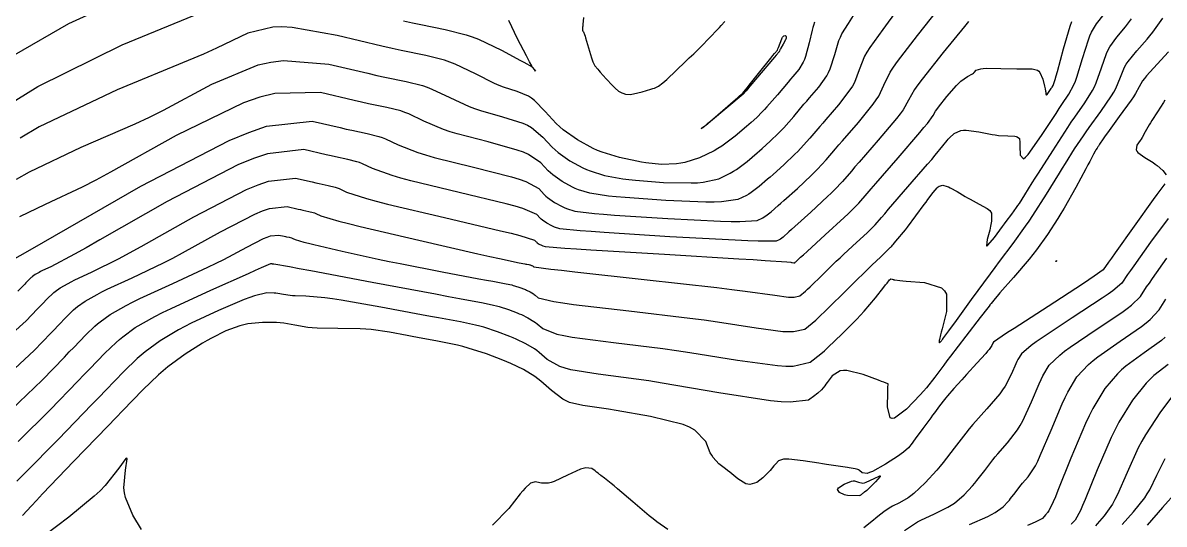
# Model space of a CAD drawing. Header units: metres. Extents: x 837476 to 838477, y 1189012 to 1191014.
# Drawn here: x 837561 to 837648.3, y 1190259.9 to 1190298.2 of the extents above; entities that cross this region are included whole.
import ezdxf

# ---------------------------------------------------------------- set-up
doc = ezdxf.new("R2010")
doc.units = ezdxf.units.M
doc.header["$LTSCALE"] = 0.3
doc.layers.add('COTAS 10', color=1, linetype='Continuous')
doc.layers.add('COTAS INT', color=252, linetype='Continuous')

msp = doc.modelspace()

# ---------------------------------------------------------------- linework, layer by layer
at = {"layer": 'COTAS 10'}
for points in [[(837627.854, 1190299.21), (837626.764, 1190297.707), (837625.751, 1190296.332), (837625.54, 1190295.991), (837625.359, 1190295.667), (837624.953, 1190294.641), (837624.582, 1190293.674), (837624.422, 1190293.387), (837624.238, 1190293.092), (837623.366, 1190291.958), (837622.403, 1190290.846), (837622.161, 1190290.565), (837621.929, 1190290.295), (837621.183, 1190289.42), (837620.464, 1190288.619), (837620.251, 1190288.397), (837620.031, 1190288.175), (837619.186, 1190287.37), (837618.356, 1190286.624), (837618.146, 1190286.438), (837617.946, 1190286.262), (837617.294, 1190285.702), (837616.684, 1190285.245), (837616.509, 1190285.135), (837616.332, 1190285.031), (837615.674, 1190284.714), (837614.418, 1190284.537), (837613.864, 1190284.522), (837613.221, 1190284.522), (837610.153, 1190284.643), (837607.041, 1190284.86), (837606.37, 1190284.921), (837605.782, 1190284.981), (837604.344, 1190285.201), (837603.473, 1190285.471), (837603.242, 1190285.563), (837603.016, 1190285.663), (837602.233, 1190286.086), (837601.525, 1190286.593), (837601.345, 1190286.746), (837601.173, 1190286.904), (837600.607, 1190287.518), (837599.672, 1190288.157), (837599.267, 1190288.331), (837598.797, 1190288.504), (837596.572, 1190289.118), (837594.214, 1190289.73), (837593.661, 1190289.902), (837593.151, 1190290.075), (837591.672, 1190290.709), (837590.508, 1190291.26), (837590.197, 1190291.381), (837589.89, 1190291.488), (837588.826, 1190291.758), (837587.42, 1190292.043), (837586.899, 1190292.158), (837586.321, 1190292.29), (837583.754, 1190292.898), (837580.273, 1190292.829), (837579.118, 1190292.533), (837577.879, 1190292.118), (837572.716, 1190289.62), (837567.712, 1190286.815), (837566.574, 1190286.206), (837565.544, 1190285.67), (837562.716, 1190284.34), (837560.748, 1190283.404)], [(837560.14, 1190268.66), (837562.481, 1190270.915), (837564.175, 1190272.666), (837564.556, 1190273.061), (837564.898, 1190273.416), (837565.815, 1190274.371), (837566.507, 1190275.036), (837566.708, 1190275.209), (837566.911, 1190275.376), (837567.679, 1190275.939), (837568.896, 1190276.625), (837569.384, 1190276.87), (837569.937, 1190277.139), (837572.479, 1190278.308), (837575.151, 1190279.538), (837575.787, 1190279.845), (837576.378, 1190280.138), (837578.134, 1190281.073), (837579.399, 1190281.727), (837579.679, 1190281.842), (837579.93, 1190281.929), (837580.583, 1190282.004), (837580.982, 1190281.91), (837581.072, 1190281.889), (837581.153, 1190281.871), (837581.372, 1190281.827), (837581.537, 1190281.785), (837581.585, 1190281.769), (837581.633, 1190281.75), (837581.814, 1190281.664), (837582.478, 1190281.466), (837582.831, 1190281.377), (837583.257, 1190281.272), (837585.407, 1190280.768), (837588.18, 1190280.16), (837588.999, 1190279.99), (837589.841, 1190279.818), (837593.067, 1190279.191), (837595.866, 1190278.665), (837596.438, 1190278.558), (837596.923, 1190278.467), (837597.942, 1190278.278), (837598.375, 1190278.185), (837598.49, 1190278.156), (837598.603, 1190278.125), (837598.994, 1190278), (837599.347, 1190277.866), (837599.436, 1190277.829), (837599.521, 1190277.792), (837599.796, 1190277.66), (837600.041, 1190277.511), (837600.107, 1190277.463), (837600.173, 1190277.413), (837600.404, 1190277.209), (837601.606, 1190276.919), (837602.283, 1190276.815), (837603.11, 1190276.7), (837607.34, 1190276.197), (837611.999, 1190275.652), (837613.096, 1190275.512), (837614.11, 1190275.375), (837617.075, 1190274.917), (837619.118, 1190274.638), (837619.551, 1190274.615), (837619.926, 1190274.616), (837620.8, 1190274.812), (837621.619, 1190275.506), (837621.959, 1190275.82), (837622.348, 1190276.187), (837624.165, 1190277.955), (837625.921, 1190279.687), (837626.272, 1190280.032), (837626.564, 1190280.319), (837627.134, 1190280.87), (837627.292, 1190281.015), (837627.324, 1190281.046), (837627.352, 1190281.072), (837627.415, 1190281.136), (837627.509, 1190281.246), (837627.558, 1190281.302), (837627.616, 1190281.369), (837627.907, 1190281.703), (837628.332, 1190282.22), (837628.475, 1190282.402), (837628.628, 1190282.601), (837629.274, 1190283.46), (837629.913, 1190284.325), (837630.062, 1190284.528), (837630.199, 1190284.715), (837630.593, 1190285.259), (837630.898, 1190285.612), (837630.979, 1190285.678), (837631.058, 1190285.73), (837631.331, 1190285.806), (837631.659, 1190285.725), (837631.773, 1190285.679), (837631.897, 1190285.622), (837632.43, 1190285.328), (837633.055, 1190284.961), (837633.237, 1190284.858), (837633.423, 1190284.754), (837634.129, 1190284.372), (837634.718, 1190284.028), (837634.83, 1190283.948), (837634.921, 1190283.874), (837635.065, 1190283.662), (837635.063, 1190283.468), (837635.062, 1190283.405), (837635.06, 1190283.339), (837635.048, 1190283.07), (837634.99, 1190282.674), (837634.959, 1190282.529), (837634.921, 1190282.368), (837634.727, 1190281.659), (837634.669, 1190281.189), (837634.716, 1190281.18), (837634.791, 1190281.223), (837635.288, 1190281.814), (837635.902, 1190282.655), (837636.05, 1190282.855), (837636.189, 1190283.042), (837636.609, 1190283.599), (837636.979, 1190284.108), (837637.085, 1190284.263), (837637.193, 1190284.426), (837637.599, 1190285.065), (837638.181, 1190285.999), (837638.4, 1190286.347), (837638.646, 1190286.734), (837639.742, 1190288.453), (837640.886, 1190290.213), (837641.162, 1190290.626), (837641.419, 1190291.005), (837642.198, 1190292.106), (837642.794, 1190293.057), (837642.937, 1190293.343), (837643.07, 1190293.639), (837643.466, 1190294.79), (837643.848, 1190295.887), (837643.97, 1190296.15), (837644.1, 1190296.394), (837644.633, 1190297.125), (837645.312, 1190297.928), (837645.535, 1190298.217), (837645.774, 1190298.535)], [(837628.403, 1190259.408), (837629.165, 1190259.934), (837629.407, 1190260.074), (837629.663, 1190260.212), (837630.698, 1190260.69), (837631.731, 1190261.193), (837631.984, 1190261.347), (837632.223, 1190261.507), (837632.971, 1190262.137), (837633.611, 1190262.831), (837633.782, 1190263.032), (837633.951, 1190263.237), (837634.541, 1190264.006), (837635.157, 1190264.812), (837635.343, 1190265.04), (837635.536, 1190265.27), (837636.287, 1190266.116), (837637.05, 1190267.117), (837637.25, 1190267.445), (837637.444, 1190267.794), (837638.106, 1190269.238), (837638.698, 1190270.633), (837638.848, 1190270.952), (837638.993, 1190271.241), (837639.468, 1190272.041), (837640.285, 1190272.83), (837640.646, 1190273.112), (837641.064, 1190273.422), (837643.062, 1190274.772), (837645.027, 1190276.092), (837645.426, 1190276.383), (837645.761, 1190276.642), (837646.447, 1190277.309), (837646.923, 1190278.036), (837647.127, 1190278.332), (837647.361, 1190278.67), (837648.464, 1190280.235)], [(837645.049, 1190259.878), (837645.909, 1190260.841), (837646.771, 1190261.917), (837646.974, 1190262.219), (837647.161, 1190262.522), (837647.707, 1190263.633), (837648.344, 1190264.924)]]:
    msp.add_lwpolyline(points, dxfattribs=at)
at = {"layer": 'COTAS INT'}
for points in [[(837560.031, 1190279.996), (837561.567, 1190280.878), (837570.02, 1190285.738), (837576.784, 1190289.235), (837578.285, 1190289.852), (837579.625, 1190290.316), (837583.12, 1190290.719), (837585.253, 1190290.214), (837585.734, 1190290.104), (837586.167, 1190290.008), (837587.335, 1190289.772), (837588.22, 1190289.547), (837588.474, 1190289.458), (837588.733, 1190289.358), (837589.7, 1190288.9), (837591.189, 1190288.313), (837591.776, 1190288.132), (837592.439, 1190287.943), (837595.464, 1190287.19), (837598.37, 1190286.448), (837598.958, 1190286.265), (837599.451, 1190286.092), (837600.448, 1190285.55), (837600.866, 1190285.096), (837600.993, 1190284.98), (837601.126, 1190284.867), (837601.649, 1190284.493), (837602.226, 1190284.181), (837602.394, 1190284.107), (837602.564, 1190284.039), (837603.207, 1190283.84), (837604.7, 1190283.652), (837605.407, 1190283.591), (837606.241, 1190283.526), (837610.312, 1190283.26), (837614.34, 1190283.061), (837615.147, 1190283.039), (837615.82, 1190283.031), (837617.138, 1190283.119), (837617.574, 1190283.329), (837617.69, 1190283.397), (837617.806, 1190283.47), (837618.21, 1190283.772), (837618.757, 1190284.249), (837618.964, 1190284.432), (837619.193, 1190284.638), (837620.221, 1190285.566), (837621.278, 1190286.556), (837621.527, 1190286.801), (837621.757, 1190287.032), (837622.429, 1190287.763), (837623.139, 1190288.593), (837623.392, 1190288.887), (837623.671, 1190289.209), (837624.883, 1190290.607), (837626.018, 1190292.008), (837626.248, 1190292.332), (837626.441, 1190292.629), (837626.832, 1190293.473), (837627.32, 1190294.456), (837627.573, 1190294.842), (837627.878, 1190295.276), (837629.406, 1190297.251), (837630.953, 1190299.224)], [(837560.374, 1190295.79), (837564.51, 1190298.187), (837567.872, 1190299.697)], [(837560.522, 1190286.262), (837561.504, 1190286.842), (837565.46, 1190288.725), (837569.594, 1190290.507), (837570.689, 1190291.023), (837571.763, 1190291.549), (837575.46, 1190293.53), (837578.992, 1190295.011), (837579.962, 1190295.221), (837580.928, 1190295.346), (837584.388, 1190295.077), (837587.388, 1190294.366), (837588.065, 1190294.212), (837588.674, 1190294.077), (837590.317, 1190293.744), (837591.561, 1190293.428), (837591.919, 1190293.303), (837592.283, 1190293.162), (837593.644, 1190292.518), (837595.113, 1190291.836), (837595.545, 1190291.671), (837595.989, 1190291.517), (837597.679, 1190291.045), (837599.225, 1190290.56), (837599.576, 1190290.398), (837599.894, 1190290.222), (837600.766, 1190289.486), (837601.48, 1190288.711), (837601.698, 1190288.512), (837601.924, 1190288.319), (837602.818, 1190287.68), (837603.805, 1190287.146), (837604.091, 1190287.02), (837604.383, 1190286.903), (837605.481, 1190286.563), (837606.863, 1190286.311), (837607.334, 1190286.251), (837607.842, 1190286.194), (837609.995, 1190286.025), (837612.101, 1190285.982), (837612.581, 1190286.005), (837613.016, 1190286.044), (837614.21, 1190286.309), (837615.091, 1190286.734), (837615.328, 1190286.873), (837615.561, 1190287.021), (837616.378, 1190287.631), (837617.134, 1190288.275), (837617.329, 1190288.445), (837617.518, 1190288.61), (837618.15, 1190289.174), (837618.785, 1190289.793), (837618.975, 1190289.993), (837619.172, 1190290.206), (837619.936, 1190291.076), (837620.72, 1190291.998), (837620.929, 1190292.242), (837621.135, 1190292.482), (837621.849, 1190293.308), (837622.458, 1190294.176), (837622.597, 1190294.442), (837622.724, 1190294.718), (837623.074, 1190295.809), (837623.398, 1190296.878), (837623.507, 1190297.14), (837623.625, 1190297.388), (837624.122, 1190298.164), (837624.755, 1190299.197)], [(837559.14, 1190273.551), (837561.244, 1190275.446), (837562.093, 1190276.324), (837562.283, 1190276.522), (837562.455, 1190276.7), (837562.915, 1190277.178), (837563.262, 1190277.512), (837563.362, 1190277.598), (837563.464, 1190277.682), (837563.849, 1190277.965), (837564.459, 1190278.308), (837564.704, 1190278.431), (837564.981, 1190278.566), (837566.255, 1190279.152), (837568.359, 1190280.208), (837569.16, 1190280.639), (837570.055, 1190281.131), (837574.077, 1190283.405), (837578.091, 1190285.481), (837578.982, 1190285.847), (837579.777, 1190286.122), (837581.852, 1190286.362), (837583.118, 1190286.062), (837583.403, 1190285.997), (837583.66, 1190285.94), (837584.353, 1190285.8), (837584.878, 1190285.666), (837585.029, 1190285.614), (837585.183, 1190285.554), (837585.757, 1190285.282), (837587.265, 1190284.791), (837588.007, 1190284.593), (837588.89, 1190284.369), (837593.249, 1190283.335), (837597.515, 1190282.335), (837598.339, 1190282.133), (837599.007, 1190281.962), (837600.13, 1190281.614), (837600.252, 1190281.482), (837600.289, 1190281.448), (837600.327, 1190281.415), (837600.479, 1190281.307), (837600.647, 1190281.216), (837600.696, 1190281.194), (837600.746, 1190281.174), (837600.932, 1190281.116), (837602.451, 1190280.997), (837603.34, 1190280.939), (837604.432, 1190280.87), (837610.069, 1190280.528), (837615.738, 1190280.188), (837616.85, 1190280.12), (837617.764, 1190280.062), (837619.414, 1190279.95), (837619.71, 1190279.917), (837619.771, 1190279.91), (837619.823, 1190279.903), (837619.936, 1190279.888), (837619.981, 1190279.882), (837619.998, 1190279.882), (837620.018, 1190279.886), (837620.036, 1190279.901), (837620.043, 1190279.908), (837620.052, 1190279.916), (837620.092, 1190279.955), (837620.467, 1190280.299), (837620.687, 1190280.499), (837620.957, 1190280.745), (837622.352, 1190282.013), (837623.794, 1190283.339), (837624.094, 1190283.622), (837624.351, 1190283.868), (837624.922, 1190284.449), (837625.557, 1190285.188), (837625.856, 1190285.532), (837626.207, 1190285.937), (837627.917, 1190287.906), (837629.578, 1190289.84), (837629.898, 1190290.223), (837630.157, 1190290.541), (837630.59, 1190291.137), (837630.777, 1190291.462), (837630.881, 1190291.608), (837631.007, 1190291.779), (837631.654, 1190292.599), (837632.379, 1190293.428), (837632.555, 1190293.604), (837632.721, 1190293.758), (837633.23, 1190294.12), (837633.599, 1190294.324), (837633.676, 1190294.376), (837633.743, 1190294.428), (837633.894, 1190294.601), (837634.233, 1190294.722), (837634.417, 1190294.741), (837634.642, 1190294.753), (837635.782, 1190294.745), (837636.999, 1190294.709), (837637.272, 1190294.704), (837637.517, 1190294.701), (837638.173, 1190294.71), (837638.587, 1190294.603), (837638.679, 1190294.527), (837638.762, 1190294.432), (837638.981, 1190293.921), (837639.11, 1190293.391), (837639.136, 1190293.283), (837639.158, 1190293.192), (837639.201, 1190293.003), (837639.215, 1190292.916), (837639.217, 1190292.889), (837639.22, 1190292.861), (837639.224, 1190292.749), (837639.261, 1190292.71), (837639.284, 1190292.727), (837639.313, 1190292.757), (837639.463, 1190292.968), (837639.623, 1190293.215), (837639.658, 1190293.268), (837639.689, 1190293.315), (837639.767, 1190293.428), (837639.922, 1190293.9), (837640.002, 1190294.174), (837640.098, 1190294.509), (837640.577, 1190296.234), (837641.08, 1190297.983), (837641.192, 1190298.333)], [(837559.64, 1190271.106), (837561.863, 1190273.181), (837563.134, 1190274.495), (837563.42, 1190274.791), (837563.677, 1190275.058), (837564.365, 1190275.774), (837564.885, 1190276.274), (837565.035, 1190276.404), (837565.188, 1190276.529), (837565.764, 1190276.952), (837566.678, 1190277.467), (837567.044, 1190277.651), (837567.459, 1190277.852), (837569.367, 1190278.73), (837571.755, 1190279.873), (837572.474, 1190280.242), (837573.217, 1190280.634), (837576.105, 1190282.239), (837578.745, 1190283.604), (837579.331, 1190283.845), (837579.854, 1190284.026), (837581.218, 1190284.183), (837582.05, 1190283.986), (837582.238, 1190283.943), (837582.407, 1190283.906), (837582.863, 1190283.813), (837583.208, 1190283.726), (837583.307, 1190283.691), (837583.408, 1190283.652), (837583.785, 1190283.473), (837585.171, 1190283.06), (837585.908, 1190282.873), (837586.797, 1190282.655), (837591.283, 1190281.604), (837595.794, 1190280.575), (837596.699, 1190280.37), (837597.455, 1190280.2), (837598.942, 1190279.877), (837599.369, 1190279.796), (837599.457, 1190279.78), (837599.531, 1190279.766), (837599.686, 1190279.737), (837599.752, 1190279.723), (837599.77, 1190279.719), (837599.787, 1190279.714), (837599.847, 1190279.695), (837599.9, 1190279.674), (837599.914, 1190279.669), (837599.927, 1190279.663), (837599.969, 1190279.643), (837600.006, 1190279.62), (837600.016, 1190279.613), (837600.026, 1190279.605), (837600.062, 1190279.574), (837601.379, 1190279.405), (837602.197, 1190279.311), (837603.212, 1190279.196), (837608.516, 1190278.607), (837614.055, 1190277.982), (837615.218, 1190277.844), (837616.221, 1190277.721), (837618.505, 1190277.402), (837619.549, 1190277.26), (837619.771, 1190277.248), (837619.962, 1190277.249), (837620.409, 1190277.349), (837620.827, 1190277.703), (837621.001, 1190277.864), (837621.2, 1190278.052), (837622.128, 1190278.955), (837623.194, 1190279.993), (837623.479, 1190280.266), (837623.761, 1190280.532), (837624.743, 1190281.442), (837625.543, 1190282.177), (837625.709, 1190282.334), (837625.852, 1190282.47), (837626.168, 1190282.793), (837626.65, 1190283.35), (837626.896, 1190283.635), (837627.192, 1190283.976), (837628.67, 1190285.677), (837630.175, 1190287.42), (837630.488, 1190287.787), (837630.756, 1190288.105), (837631.349, 1190288.835), (837631.662, 1190289.225), (837631.754, 1190289.328), (837631.847, 1190289.429), (837632.202, 1190289.772), (837632.714, 1190289.989), (837632.907, 1190290.01), (837633.122, 1190290.013), (837634.083, 1190289.882), (837635.099, 1190289.688), (837635.348, 1190289.653), (837635.583, 1190289.625), (837636.318, 1190289.589), (837636.843, 1190289.566), (837636.947, 1190289.546), (837637.032, 1190289.521), (837637.188, 1190289.38), (837637.219, 1190289.075), (837637.226, 1190288.946), (837637.232, 1190288.797), (837637.247, 1190288.099), (837637.504, 1190287.828), (837637.664, 1190287.948), (837637.861, 1190288.153), (837638.893, 1190289.601), (837639.992, 1190291.303), (837640.232, 1190291.67), (837640.445, 1190291.99), (837640.982, 1190292.767), (837641.358, 1190293.479), (837641.47, 1190293.759), (837641.584, 1190294.074), (837642.022, 1190295.512), (837642.464, 1190296.935), (837642.581, 1190297.241), (837642.696, 1190297.509), (837643.091, 1190298.16), (837643.671, 1190298.881)], [(837560.459, 1190292.32), (837562.144, 1190293.367), (837568.592, 1190296.546), (837574.137, 1190298.816)], [(837633.311, 1190298.327), (837632.993, 1190297.945), (837631.374, 1190295.965), (837629.755, 1190293.912), (837629.438, 1190293.485), (837629.178, 1190293.119), (837628.711, 1190292.305), (837628.299, 1190291.585), (837628.073, 1190291.278), (837627.798, 1190290.924), (837626.4, 1190289.256), (837624.939, 1190287.573), (837624.624, 1190287.209), (837624.348, 1190286.89), (837623.675, 1190286.106), (837623.049, 1190285.446), (837622.803, 1190285.204), (837622.525, 1190284.937), (837621.256, 1190283.762), (837620.031, 1190282.652), (837619.781, 1190282.426), (837619.569, 1190282.235), (837619.125, 1190281.843), (837618.928, 1190281.695), (837618.872, 1190281.66), (837618.815, 1190281.626), (837618.602, 1190281.523), (837617.223, 1190281.524), (837616.43, 1190281.556), (837615.459, 1190281.601), (837610.47, 1190281.877), (837605.44, 1190282.192), (837604.443, 1190282.261), (837603.618, 1190282.322), (837602.07, 1190282.478), (837601.655, 1190282.607), (837601.545, 1190282.651), (837601.437, 1190282.698), (837601.064, 1190282.9), (837600.727, 1190283.141), (837600.641, 1190283.214), (837600.559, 1190283.289), (837600.289, 1190283.582), (837599.229, 1190284.027), (837598.648, 1190284.199), (837597.943, 1190284.392), (837594.357, 1190285.262), (837590.664, 1190286.156), (837589.892, 1190286.363), (837589.227, 1190286.552), (837587.729, 1190287.091), (837586.958, 1190287.456), (837586.752, 1190287.536), (837586.549, 1190287.607), (837585.844, 1190287.786), (837584.914, 1190287.974), (837584.568, 1190288.051), (837584.185, 1190288.138), (837582.486, 1190288.54), (837579.701, 1190288.219), (837578.634, 1190287.849), (837577.438, 1190287.358), (837572.049, 1190284.571), (837566.894, 1190281.627), (837565.847, 1190281.036), (837564.963, 1190280.543), (837563.143, 1190279.574), (837562.503, 1190279.279), (837562.364, 1190279.212), (837562.241, 1190279.15), (837561.934, 1190278.977), (837561.741, 1190278.835), (837561.689, 1190278.793), (837561.639, 1190278.75), (837561.465, 1190278.582), (837561.234, 1190278.342), (837561.147, 1190278.252), (837561.052, 1190278.153), (837560.625, 1190277.712)], [(837560.64, 1190266.215), (837563.1, 1190268.649), (837565.216, 1190270.837), (837565.692, 1190271.33), (837566.119, 1190271.774), (837567.266, 1190272.967), (837568.13, 1190273.798), (837568.38, 1190274.014), (837568.635, 1190274.223), (837569.594, 1190274.927), (837571.084, 1190275.77), (837571.674, 1190276.067), (837572.34, 1190276.392), (837575.387, 1190277.795), (837578.249, 1190279.07), (837578.799, 1190279.313), (837579.244, 1190279.509), (837579.974, 1190279.82), (837580.016, 1190279.82), (837580.036, 1190279.818), (837580.07, 1190279.812), (837580.107, 1190279.806), (837580.121, 1190279.804), (837580.135, 1190279.804), (837580.196, 1190279.803), (837581.39, 1190279.589), (837582.119, 1190279.454), (837583.021, 1190279.286), (837587.714, 1190278.407), (837592.556, 1190277.498), (837593.55, 1190277.312), (837594.395, 1190277.154), (837596.197, 1190276.818), (837596.997, 1190276.648), (837597.21, 1190276.593), (837597.419, 1190276.536), (837598.142, 1190276.306), (837598.794, 1190276.057), (837598.959, 1190275.989), (837599.115, 1190275.921), (837599.623, 1190275.677), (837600.075, 1190275.401), (837600.197, 1190275.314), (837600.319, 1190275.221), (837600.747, 1190274.844), (837601.833, 1190274.433), (837602.369, 1190274.318), (837603.007, 1190274.204), (837606.163, 1190273.786), (837609.942, 1190273.323), (837610.973, 1190273.179), (837611.998, 1190273.029), (837615.644, 1190272.431), (837618.687, 1190272.017), (837619.332, 1190271.982), (837619.89, 1190271.983), (837621.191, 1190272.275), (837622.02, 1190272.922), (837622.28, 1190273.147), (837622.554, 1190273.392), (837623.655, 1190274.438), (837624.767, 1190275.577), (837625.047, 1190275.88), (837625.316, 1190276.178), (837626.188, 1190277.207), (837626.839, 1190278.022), (837626.967, 1190278.184), (837627.074, 1190278.319), (837627.274, 1190278.577), (837627.335, 1190278.634), (837627.355, 1190278.642), (837627.375, 1190278.646), (837627.457, 1190278.635), (837627.542, 1190278.605), (837627.564, 1190278.597), (837627.586, 1190278.59), (837627.659, 1190278.569), (837628.051, 1190278.529), (837628.275, 1190278.51), (837628.547, 1190278.488), (837629.946, 1190278.383), (837631.25, 1190277.964), (837631.463, 1190277.744), (837631.612, 1190277.479), (837631.617, 1190276.149), (837631.282, 1190274.833), (837631.217, 1190274.577), (837631.164, 1190274.368), (837631.072, 1190274.005), (837631.062, 1190273.943), (837631.06, 1190273.925), (837631.058, 1190273.905), (837631.054, 1190273.828), (837631.067, 1190273.777), (837631.075, 1190273.773), (837631.086, 1190273.774), (837631.143, 1190273.816), (837631.207, 1190273.883), (837631.221, 1190273.9), (837631.235, 1190273.916), (837631.274, 1190273.966), (837631.316, 1190274.023), (837631.331, 1190274.043), (837631.347, 1190274.064), (837631.419, 1190274.158), (837631.793, 1190274.668), (837632, 1190274.951), (837632.251, 1190275.297), (837633.532, 1190277.061), (837634.977, 1190279.04), (837635.332, 1190279.521), (837635.668, 1190279.973), (837636.718, 1190281.362), (837637.67, 1190282.671), (837637.944, 1190283.072), (837638.223, 1190283.489), (837639.266, 1190285.135), (837640.247, 1190286.731), (837640.486, 1190287.117), (837640.711, 1190287.478), (837641.408, 1190288.582), (837642.083, 1190289.596), (837642.295, 1190289.901), (837642.518, 1190290.217), (837643.413, 1190291.444), (837644.231, 1190292.636), (837644.404, 1190292.928), (837644.555, 1190293.205), (837644.911, 1190294.068), (837645.231, 1190294.84), (837645.36, 1190295.058), (837645.505, 1190295.278), (837646.174, 1190296.091), (837646.954, 1190296.975), (837647.169, 1190297.24), (837647.385, 1190297.515), (837648.16, 1190298.582)], [(837621.52, 1190298.288), (837621.442, 1190298.013), (837621.404, 1190297.858), (837621.358, 1190297.669), (837621.131, 1190296.699), (837620.842, 1190295.66), (837620.756, 1190295.427), (837620.669, 1190295.217), (837620.332, 1190294.659), (837619.867, 1190294.118), (837619.698, 1190293.92), (837619.511, 1190293.7), (837618.69, 1190292.733), (837617.879, 1190291.792), (837617.699, 1190291.589), (837617.538, 1190291.412), (837617.115, 1190290.978), (837616.681, 1190290.596), (837616.512, 1190290.451), (837616.322, 1190290.289), (837615.462, 1190289.561), (837614.439, 1190288.796), (837614.147, 1190288.61), (837613.85, 1190288.437), (837612.747, 1190287.905), (837611.613, 1190287.55), (837611.298, 1190287.489), (837610.982, 1190287.443), (837609.836, 1190287.408), (837608.643, 1190287.529), (837608.297, 1190287.581), (837607.945, 1190287.641), (837606.618, 1190287.924), (837605.292, 1190288.336), (837604.94, 1190288.476), (837604.595, 1190288.628), (837603.403, 1190289.273), (837602.324, 1190290.045), (837602.05, 1190290.278), (837601.787, 1190290.518), (837600.925, 1190291.453), (837600.116, 1190292.287), (837599.885, 1190292.464), (837599.652, 1190292.617), (837598.787, 1190292.973), (837597.763, 1190293.303), (837597.43, 1190293.44), (837597.075, 1190293.597), (837595.615, 1190294.327), (837594.057, 1190295.064), (837593.641, 1190295.226), (837593.232, 1190295.369), (837591.808, 1190295.731), (837589.927, 1190296.111), (837589.23, 1190296.266), (837588.456, 1190296.442), (837585.022, 1190297.255), (837581.584, 1190297.863), (837580.806, 1190297.91), (837580.105, 1190297.903), (837578.203, 1190297.439), (837575.813, 1190296.283), (837574.805, 1190295.84), (837573.645, 1190295.344), (837568.203, 1190293.109), (837562.26, 1190290.28), (837560.785, 1190289.409)], [(837590.095, 1190298.379), (837590.781, 1190298.226), (837591.418, 1190298.088), (837593.299, 1190297.717), (837594.903, 1190297.309), (837595.364, 1190297.148), (837595.832, 1190296.966), (837597.587, 1190296.136), (837599.038, 1190295.358), (837599.315, 1190295.21), (837599.538, 1190295.09), (837599.894, 1190294.9), (837599.928, 1190294.862), (837599.948, 1190294.838), (837599.972, 1190294.808), (837600.097, 1190294.654), (837600.192, 1190294.538), (837600.198, 1190294.533), (837600.195, 1190294.539), (837600.108, 1190294.66), (837599.992, 1190294.819), (837599.969, 1190294.85), (837599.951, 1190294.875), (837599.922, 1190294.917), (837599.919, 1190294.922), (837599.918, 1190294.923), (837599.917, 1190294.925), (837599.91, 1190294.931), (837599.74, 1190295.254), (837599.635, 1190295.456), (837599.505, 1190295.706), (837598.827, 1190297.015), (837598.163, 1190298.408)], [(837603.87, 1190298.643), (837603.816, 1190298.089), (837603.806, 1190297.977), (837603.799, 1190297.883), (837603.789, 1190297.694), (837603.802, 1190297.628), (837603.808, 1190297.612), (837603.817, 1190297.597), (837603.857, 1190297.55), (837603.947, 1190297.337), (837603.987, 1190297.218), (837604.032, 1190297.072), (837604.249, 1190296.328), (837604.482, 1190295.557), (837604.537, 1190295.394), (837604.589, 1190295.254), (837604.743, 1190294.934), (837604.955, 1190294.675), (837605.043, 1190294.574), (837605.143, 1190294.46), (837605.611, 1190293.941), (837606.091, 1190293.431), (837606.198, 1190293.323), (837606.295, 1190293.23), (837606.552, 1190293.01), (837606.747, 1190292.896), (837606.804, 1190292.868), (837606.862, 1190292.843), (837607.085, 1190292.766), (837607.422, 1190292.756), (837607.553, 1190292.772), (837607.699, 1190292.797), (837608.362, 1190292.955), (837609.021, 1190293.15), (837609.165, 1190293.198), (837609.292, 1190293.243), (837609.611, 1190293.385), (837609.943, 1190293.644), (837610.078, 1190293.764), (837610.233, 1190293.904), (837610.948, 1190294.584), (837611.663, 1190295.275), (837611.818, 1190295.423), (837611.954, 1190295.552), (837612.291, 1190295.859), (837612.607, 1190296.157), (837612.731, 1190296.28), (837612.87, 1190296.42), (837613.506, 1190297.075), (837614.133, 1190297.737), (837614.268, 1190297.882), (837614.387, 1190298.012), (837614.673, 1190298.341)], [(837616.077, 1190292.779), (837613.567, 1190290.672), (837613.373, 1190290.513), (837613.213, 1190290.384), (837612.915, 1190290.161), (837612.866, 1190290.143), (837612.862, 1190290.144), (837612.863, 1190290.146), (837612.905, 1190290.173), (837612.962, 1190290.208), (837612.973, 1190290.215), (837612.983, 1190290.22), (837613, 1190290.232), (837613.235, 1190290.434), (837613.383, 1190290.56), (837613.565, 1190290.717), (837614.52, 1190291.535), (837615.476, 1190292.354), (837615.659, 1190292.511), (837615.806, 1190292.637), (837616.045, 1190292.842), (837616.25, 1190293.099), (837616.377, 1190293.259), (837616.534, 1190293.456), (837617.356, 1190294.489), (837618.18, 1190295.521), (837618.339, 1190295.72), (837618.469, 1190295.88), (837618.687, 1190296.14), (837618.732, 1190296.229), (837618.753, 1190296.281), (837618.777, 1190296.344), (837618.894, 1190296.673), (837619.025, 1190297.006), (837619.058, 1190297.073), (837619.09, 1190297.129), (837619.194, 1190297.238), (837619.279, 1190297.252), (837619.298, 1190297.248), (837619.316, 1190297.241), (837619.364, 1190297.184), (837619.351, 1190297.045), (837619.329, 1190296.986), (837619.3, 1190296.918), (837619.13, 1190296.597), (837618.952, 1190296.286), (837618.917, 1190296.223), (837618.888, 1190296.171), (837618.839, 1190296.069), (837618.83, 1190296.039), (837618.828, 1190296.032), (837618.825, 1190296.026), (837618.816, 1190296.009), (837618.599, 1190295.754), (837618.466, 1190295.597), (837616.587, 1190293.379), (837616.423, 1190293.186), (837616.291, 1190293.03), (837616.08, 1190292.782), (837616.077, 1190292.779)], [(837648.596, 1190296.022), (837647.716, 1190295.056), (837646.91, 1190294.163), (837646.749, 1190293.966), (837646.615, 1190293.792), (837646.356, 1190293.346), (837646.072, 1190292.812), (837645.923, 1190292.581), (837645.742, 1190292.315), (837644.832, 1190291.056), (837643.922, 1190289.825), (837643.741, 1190289.576), (837643.592, 1190289.368), (837643.308, 1190288.947), (837643.231, 1190288.804), (837643.211, 1190288.769), (837643.191, 1190288.738), (837643.126, 1190288.642), (837643.048, 1190288.524), (837643.021, 1190288.477), (837642.992, 1190288.425), (837642.866, 1190288.184), (837642.571, 1190287.626), (837642.434, 1190287.372), (837642.274, 1190287.076), (837641.499, 1190285.648), (837640.604, 1190284.057), (837640.369, 1190283.657), (837640.138, 1190283.276), (837639.351, 1190282.046), (837638.494, 1190280.865), (837638.22, 1190280.515), (837637.931, 1190280.153), (837636.753, 1190278.763), (837635.709, 1190277.572), (837635.503, 1190277.336), (837635.334, 1190277.142), (837635.023, 1190276.779), (837634.954, 1190276.689), (837634.937, 1190276.666), (837634.921, 1190276.644), (837634.87, 1190276.575), (837634.57, 1190276.185), (837634.398, 1190275.961), (837634.186, 1190275.687), (837633.098, 1190274.282), (837631.918, 1190272.745), (837631.648, 1190272.389), (837631.403, 1190272.063), (837630.725, 1190271.135), (837630.081, 1190270.314), (837629.858, 1190270.055), (837629.615, 1190269.782), (837628.574, 1190268.683), (837627.64, 1190267.989), (837627.464, 1190267.972), (837627.324, 1190268.032), (837627.116, 1190268.879), (837627.137, 1190269.961), (837627.142, 1190270.169), (837627.145, 1190270.337), (837627.153, 1190270.611), (837627.152, 1190270.622), (837627.151, 1190270.625), (837627.148, 1190270.627), (837627.136, 1190270.634), (837626.838, 1190270.743), (837626.656, 1190270.811), (837626.431, 1190270.894), (837625.26, 1190271.33), (837624.009, 1190271.646), (837623.734, 1190271.654), (837623.49, 1190271.628), (837622.866, 1190271.247), (837622.485, 1190270.715), (837622.394, 1190270.593), (837622.31, 1190270.483), (837622.059, 1190270.179), (837621.778, 1190269.914), (837621.675, 1190269.829), (837621.561, 1190269.739), (837621.059, 1190269.37), (837619.66, 1190269.214), (837618.981, 1190269.257), (837618.176, 1190269.338), (837614.214, 1190269.945), (837609.887, 1190270.683), (837608.851, 1190270.846), (837607.886, 1190270.993), (837604.987, 1190271.375), (837602.905, 1190271.707), (837602.455, 1190271.822), (837602.059, 1190271.947), (837601.089, 1190272.479), (837600.465, 1190273.029), (837600.288, 1190273.164), (837600.109, 1190273.292), (837599.449, 1190273.693), (837598.71, 1190274.049), (837598.481, 1190274.149), (837598.242, 1190274.248), (837597.29, 1190274.611), (837596.235, 1190274.948), (837595.93, 1190275.031), (837595.62, 1190275.11), (837594.453, 1190275.358), (837592.789, 1190275.666), (837592.165, 1190275.783), (837591.471, 1190275.913), (837588.373, 1190276.494), (837585.329, 1190277.03), (837584.668, 1190277.131), (837584.087, 1190277.212), (837582.645, 1190277.335), (837581.82, 1190277.348), (837581.627, 1190277.36), (837581.45, 1190277.375), (837580.938, 1190277.458), (837580.491, 1190277.54), (837580.354, 1190277.554), (837580.212, 1190277.565), (837579.651, 1190277.571), (837578.721, 1190277.355), (837578.346, 1190277.226), (837577.92, 1190277.066), (837575.956, 1190276.238), (837573.877, 1190275.258), (837573.378, 1190275.002), (837572.912, 1190274.754), (837571.509, 1190273.914), (837570.359, 1190273.07), (837570.053, 1190272.819), (837569.753, 1190272.561), (837568.716, 1190271.563), (837567.341, 1190270.132), (837566.828, 1190269.6), (837566.257, 1190269.009), (837563.719, 1190266.384), (837561.14, 1190263.769), (837560.543, 1190263.185)], [(837648.313, 1190292.312), (837648.203, 1190292.128), (837647.753, 1190291.427), (837647.311, 1190290.749), (837647.206, 1190290.579), (837647.109, 1190290.417), (837646.819, 1190289.895), (837646.574, 1190289.45), (837646.505, 1190289.336), (837646.435, 1190289.227), (837646.179, 1190288.866), (837646.113, 1190288.52), (837646.162, 1190288.42), (837646.241, 1190288.317), (837646.773, 1190287.932), (837647.426, 1190287.538), (837647.581, 1190287.43), (837647.725, 1190287.322), (837648.155, 1190286.939), (837648.426, 1190286.595)], [(837648.323, 1190285.927), (837647.929, 1190285.416), (837647.699, 1190285.102), (837647.418, 1190284.713), (837645.968, 1190282.686), (837644.517, 1190280.643), (837644.234, 1190280.244), (837644.004, 1190279.917), (837643.602, 1190279.34), (837642.919, 1190278.848), (837642.511, 1190278.575), (837642.007, 1190278.243), (837639.396, 1190276.55), (837636.79, 1190274.866), (837636.289, 1190274.539), (837635.884, 1190274.274), (837635.217, 1190273.819), (837635.171, 1190273.741), (837635.157, 1190273.713), (837635.142, 1190273.682), (837635.085, 1190273.547), (837634.872, 1190273.246), (837634.759, 1190273.111), (837634.623, 1190272.953), (837633.938, 1190272.196), (837633.161, 1190271.352), (837632.967, 1190271.139), (837632.782, 1190270.936), (837632.192, 1190270.279), (837631.7, 1190269.712), (837631.578, 1190269.566), (837631.461, 1190269.425), (837631.09, 1190268.953), (837630.69, 1190268.416), (837630.556, 1190268.233), (837630.411, 1190268.036), (837629.802, 1190267.203), (837629.225, 1190266.411), (837629.099, 1190266.24), (837628.989, 1190266.089), (837628.714, 1190265.721), (837628.337, 1190265.389), (837628.162, 1190265.262), (837627.956, 1190265.119), (837626.956, 1190264.477), (837625.951, 1190263.925), (837625.741, 1190263.839), (837625.562, 1190263.782), (837625.163, 1190263.818), (837624.96, 1190264.004), (837624.903, 1190264.041), (837624.847, 1190264.073), (837624.644, 1190264.139), (837624.321, 1190264.185), (837624.189, 1190264.204), (837624.039, 1190264.225), (837623.343, 1190264.326), (837622.434, 1190264.461), (837622.149, 1190264.504), (837621.85, 1190264.549), (837620.649, 1190264.734), (837619.573, 1190264.858), (837619.353, 1190264.865), (837619.166, 1190264.86), (837618.771, 1190264.743), (837618.567, 1190264.513), (837618.501, 1190264.436), (837618.431, 1190264.353), (837618.142, 1190264.006), (837617.792, 1190263.631), (837617.683, 1190263.531), (837617.569, 1190263.432), (837617.115, 1190263.088), (837616.595, 1190262.927), (837616.44, 1190262.944), (837616.28, 1190262.987), (837615.66, 1190263.362), (837615.043, 1190263.872), (837614.884, 1190264), (837614.731, 1190264.122), (837614.22, 1190264.514), (837613.778, 1190264.988), (837613.667, 1190265.163), (837613.562, 1190265.356), (837613.224, 1190266.207), (837612.391, 1190267.095), (837611.973, 1190267.31), (837611.474, 1190267.512), (837608.998, 1190268.133), (837606.374, 1190268.586), (837605.782, 1190268.682), (837605.249, 1190268.766), (837603.81, 1190268.964), (837602.802, 1190269.211), (837602.54, 1190269.326), (837602.286, 1190269.461), (837601.432, 1190270.114), (837600.611, 1190270.837), (837600.379, 1190271.014), (837600.144, 1190271.183), (837599.276, 1190271.71), (837598.304, 1190272.178), (837598.003, 1190272.309), (837597.689, 1190272.44), (837596.438, 1190272.917), (837595.051, 1190273.359), (837594.65, 1190273.468), (837594.242, 1190273.572), (837592.709, 1190273.899), (837591.183, 1190274.179), (837590.78, 1190274.254), (837590.386, 1190274.327), (837589.031, 1190274.58), (837587.637, 1190274.773), (837587.217, 1190274.808), (837586.783, 1190274.835), (837585.095, 1190274.868), (837583.505, 1190274.893), (837583.134, 1190274.916), (837582.792, 1190274.945), (837581.807, 1190275.105), (837580.946, 1190275.263), (837580.683, 1190275.29), (837580.408, 1190275.309), (837579.328, 1190275.321), (837578.199, 1190275.202), (837577.893, 1190275.139), (837577.591, 1190275.063), (837576.525, 1190274.68), (837575.414, 1190274.124), (837575.082, 1190273.938), (837574.741, 1190273.738), (837573.424, 1190272.902), (837572.082, 1190271.917), (837571.726, 1190271.625), (837571.376, 1190271.323), (837570.166, 1190270.159), (837568.649, 1190268.579), (837568.105, 1190268.015), (837567.508, 1190267.396), (837564.904, 1190264.703), (837562.504, 1190262.209), (837562.036, 1190261.715), (837561.652, 1190261.307), (837560.976, 1190260.546)], [(837648.568, 1190283.255), (837647.216, 1190281.461), (837645.939, 1190279.656), (837645.68, 1190279.288), (837645.464, 1190278.976), (837645.025, 1190278.324), (837644.34, 1190277.745), (837643.968, 1190277.479), (837643.517, 1190277.167), (837641.229, 1190275.661), (837638.927, 1190274.144), (837638.467, 1190273.826), (837638.084, 1190273.552), (837637.342, 1190272.93), (837637.082, 1190272.491), (837637.002, 1190272.333), (837636.92, 1190272.158), (837636.595, 1190271.393), (837636.096, 1190270.453), (837635.903, 1190270.168), (837635.686, 1190269.873), (837634.707, 1190268.718), (837633.636, 1190267.512), (837633.361, 1190267.184), (837633.096, 1190266.86), (837632.217, 1190265.711), (837631.377, 1190264.614), (837631.137, 1190264.322), (837630.892, 1190264.036), (837629.98, 1190263.046), (837629.112, 1190262.229), (837628.896, 1190262.053), (837628.689, 1190261.897), (837628.031, 1190261.515), (837627.486, 1190261.263), (837627.352, 1190261.191), (837627.224, 1190261.117), (837626.823, 1190260.84), (837626.374, 1190260.477), (837626.217, 1190260.35), (837626.044, 1190260.21), (837625.302, 1190259.605)], [(837640.026, 1190280.067), (837640.027, 1190280.009), (837640.025, 1190280.003), (837640.021, 1190279.998), (837640, 1190279.981), (837639.979, 1190279.972), (837639.975, 1190279.971), (837639.971, 1190279.972), (837639.964, 1190279.98), (837639.968, 1190279.997), (837639.971, 1190280.002), (837639.974, 1190280.008), (837639.994, 1190280.033), (837640.026, 1190280.067)], [(837633.366, 1190259.865), (837634.772, 1190260.489), (837635.072, 1190260.641), (837635.335, 1190260.784), (837635.962, 1190261.227), (837636.33, 1190261.626), (837636.428, 1190261.742), (837636.525, 1190261.859), (837636.864, 1190262.301), (837637.218, 1190262.764), (837637.325, 1190262.895), (837637.435, 1190263.027), (837637.867, 1190263.513), (837638.413, 1190264.361), (837638.596, 1190264.721), (837638.793, 1190265.135), (837639.616, 1190267.084), (837640.475, 1190269.109), (837640.694, 1190269.572), (837640.904, 1190269.991), (837641.593, 1190271.152), (837642.486, 1190272.108), (837642.824, 1190272.399), (837643.202, 1190272.7), (837644.895, 1190273.883), (837646.537, 1190275.016), (837646.884, 1190275.287), (837647.183, 1190275.539), (837647.87, 1190276.294), (837648.383, 1190277.095)], [(837648.341, 1190274.191), (837648.048, 1190273.941), (837646.727, 1190272.994), (837645.339, 1190271.978), (837645.002, 1190271.685), (837644.687, 1190271.386), (837643.719, 1190270.263), (837642.815, 1190268.741), (837642.539, 1190268.191), (837642.253, 1190267.585), (837641.127, 1190264.93), (837640.141, 1190262.476), (837639.943, 1190261.997), (837639.777, 1190261.605), (837639.447, 1190260.911), (837639.335, 1190260.785), (837639.306, 1190260.751), (837639.279, 1190260.717), (837639.187, 1190260.597), (837639.099, 1190260.482), (837639.074, 1190260.452), (837639.048, 1190260.422), (837638.953, 1190260.318), (837638.446, 1190260.062), (837638.161, 1190259.935), (837637.813, 1190259.784)], [(837648.56, 1190272.105), (837647.476, 1190271.257), (837647.181, 1190270.971), (837646.887, 1190270.665), (837645.844, 1190269.375), (837644.803, 1190267.686), (837644.511, 1190267.127), (837644.217, 1190266.529), (837643.14, 1190264.043), (837642.219, 1190261.785), (837642.023, 1190261.332), (837641.852, 1190260.953), (837641.449, 1190260.206), (837641.238, 1190259.97), (837641.189, 1190259.913), (837641.143, 1190259.861)], [(837649.088, 1190269.943), (837647.97, 1190268.486), (837646.832, 1190266.735), (837646.549, 1190266.234), (837646.28, 1190265.727), (837645.424, 1190263.838), (837644.69, 1190262.154), (837644.498, 1190261.775), (837644.312, 1190261.435), (837643.679, 1190260.523), (837643.144, 1190259.924), (837643.018, 1190259.78)], [(837570.063, 1190259.499), (837569.403, 1190260.59), (837568.848, 1190261.924), (837568.773, 1190262.297), (837568.731, 1190262.671), (837568.859, 1190264.034), (837568.991, 1190264.892), (837568.952, 1190264.948), (837568.878, 1190264.924), (837568.339, 1190264.181), (837567.293, 1190262.842), (837566.902, 1190262.442), (837566.466, 1190262.029), (837564.523, 1190260.434), (837562.622, 1190259.008)], [(837610.302, 1190259.482), (837609.475, 1190260.077), (837609.197, 1190260.295), (837608.898, 1190260.535), (837607.64, 1190261.592), (837606.456, 1190262.607), (837606.204, 1190262.82), (837605.984, 1190263.004), (837605.463, 1190263.424), (837605.201, 1190263.62), (837605.145, 1190263.663), (837605.096, 1190263.7), (837604.978, 1190263.793), (837604.863, 1190263.884), (837604.815, 1190263.921), (837604.761, 1190263.962), (837604.509, 1190264.151), (837604.042, 1190264.205), (837603.853, 1190264.161), (837603.638, 1190264.092), (837602.643, 1190263.631), (837601.63, 1190263.156), (837601.403, 1190263.078), (837601.199, 1190263.024), (837600.657, 1190263.023), (837600.289, 1190263.117), (837600.196, 1190263.123), (837600.107, 1190263.119), (837599.815, 1190263.034), (837599.396, 1190262.649), (837599.227, 1190262.457), (837599.035, 1190262.228), (837598.147, 1190261.094), (837596.92, 1190259.812)], [(837625.004, 1190262.078), (837624.987, 1190262.064), (837624.043, 1190262.093), (837623.933, 1190262.118), (837623.825, 1190262.149), (837623.449, 1190262.313), (837623.28, 1190262.539), (837623.302, 1190262.609), (837623.354, 1190262.681), (837623.793, 1190262.967), (837624.349, 1190263.176), (837624.476, 1190263.199), (837624.59, 1190263.207), (837624.904, 1190263.111), (837625.228, 1190263.037), (837625.349, 1190263.058), (837625.483, 1190263.097), (837626.078, 1190263.39), (837626.511, 1190263.602), (837626.543, 1190263.591), (837626.536, 1190263.549), (837626.194, 1190263.143), (837625.707, 1190262.651), (837625.608, 1190262.555), (837625.526, 1190262.477), (837625.363, 1190262.339), (837625.309, 1190262.314), (837625.283, 1190262.3), (837625.244, 1190262.272), (837625.199, 1190262.237), (837625.184, 1190262.224), (837625.167, 1190262.21), (837625.093, 1190262.15), (837625.004, 1190262.078)], [(837649.23, 1190262.398), (837648.139, 1190261.158), (837646.954, 1190259.832)]]:
    msp.add_lwpolyline(points, dxfattribs=at)

doc.saveas('drawing.dxf')
